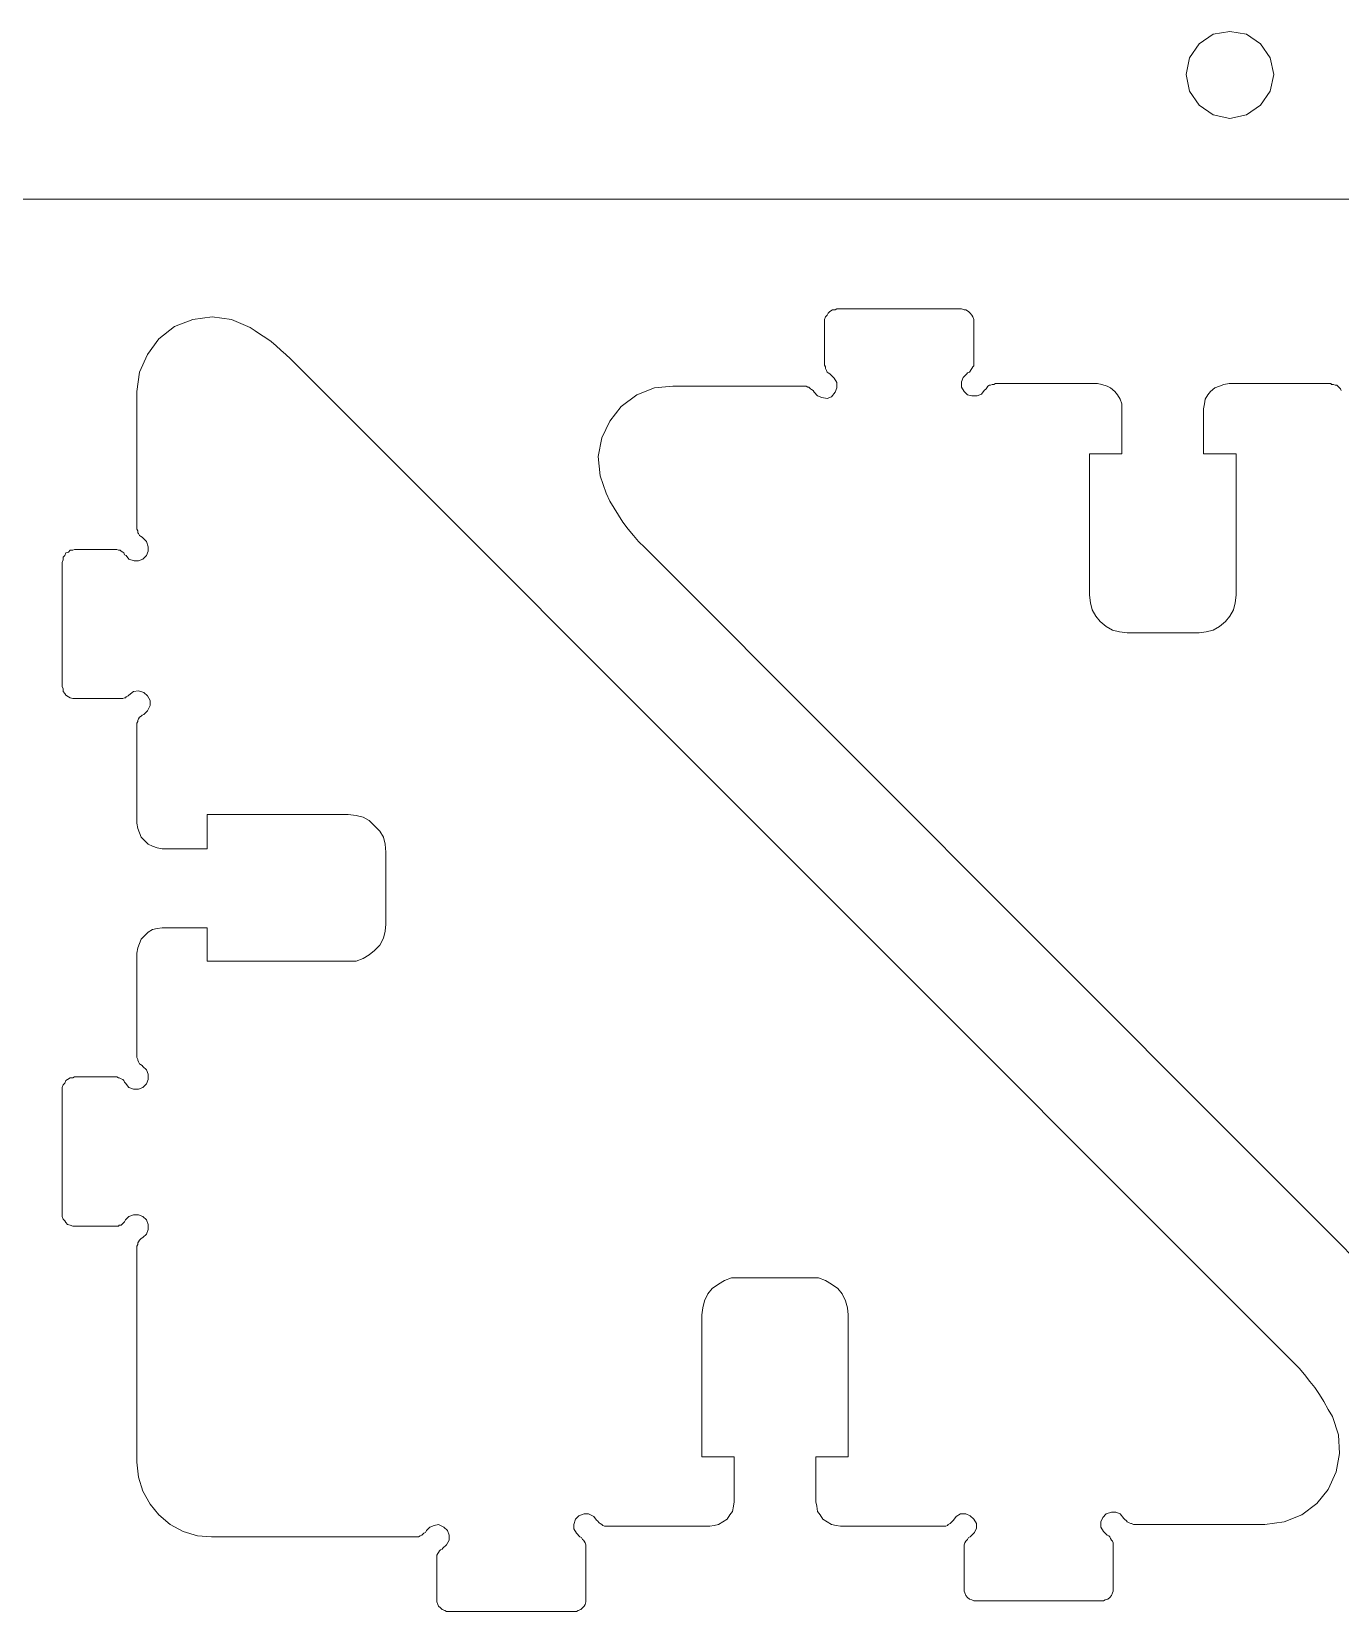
# Model space of a CAD drawing. Header units: inches. Extents: x 0 to 612, y 168 to 624.
# Drawn here: x 139.2 to 190.8, y 315.8 to 378.1 of the extents above; entities that cross this region are included whole.
import ezdxf

# ---------------------------------------------------------------- set-up
doc = ezdxf.new("R2010")
doc.units = ezdxf.units.IN
doc.header["$MEASUREMENT"] = 0
doc.layers.add('Capa 1', color=7, linetype='Continuous')

# ---------------------------------------------------------------- blocks, each defined once
blk = doc.blocks.new('block 471')
at = {"layer": 'Capa 1', "color": 7, "lineweight": 9, "true_color": 0xffffff}
blk.add_lwpolyline([(188.186, 376.388), (188.047, 377.044), (187.667, 377.598), (187.113, 377.979), (186.456, 378.082), (185.798, 377.979), (185.245, 377.598), (184.865, 377.044), (184.727, 376.388), (184.865, 375.73), (185.245, 375.177), (185.798, 374.796), (186.456, 374.658), (187.113, 374.796), (187.667, 375.177), (188.047, 375.73), (188.186, 376.388)], dxfattribs=at)
blk = doc.blocks.new('block 515')
at = {"layer": 'Capa 1', "color": 7, "lineweight": 9, "true_color": 0xffffff}
blk.add_lwpolyline([(130.904, 371.476), (272.102, 371.476)], dxfattribs=at)
blk = doc.blocks.new('block 807')
at = {"layer": 'Capa 1', "color": 7, "lineweight": 9, "true_color": 0xffffff}
blk.add_lwpolyline([(186.421, 364.212), (186.214, 364.177), (186.041, 364.107), (185.868, 364.038), (185.695, 363.9), (185.591, 363.762), (185.487, 363.589), (185.453, 363.416), (185.418, 363.208)], dxfattribs=at)
blk = doc.blocks.new('block 809')
at = {"layer": 'Capa 1', "color": 7, "lineweight": 9, "true_color": 0xffffff}
blk.add_lwpolyline([(182.201, 363.208), (182.201, 363.416), (182.132, 363.589), (182.028, 363.762), (181.924, 363.9), (181.751, 364.038), (181.613, 364.107), (181.405, 364.177), (181.232, 364.212)], dxfattribs=at)
blk = doc.blocks.new('block 810')
at = {"layer": 'Capa 1', "color": 7, "lineweight": 9, "true_color": 0xffffff}
blk.add_lwpolyline([(182.409, 354.388), (182.097, 354.423), (181.821, 354.492), (181.579, 354.63), (181.336, 354.838), (181.164, 355.045), (181.025, 355.287), (180.956, 355.563), (180.921, 355.875)], dxfattribs=at)
blk = doc.blocks.new('block 811')
at = {"layer": 'Capa 1', "color": 7, "lineweight": 9, "true_color": 0xffffff}
blk.add_lwpolyline([(186.698, 355.875), (186.663, 355.563), (186.594, 355.287), (186.456, 355.045), (186.283, 354.838), (186.041, 354.63), (185.798, 354.492), (185.522, 354.423), (185.245, 354.388)], dxfattribs=at)
blk = doc.blocks.new('block 816')
at = {"layer": 'Capa 1', "color": 7, "lineweight": 9, "true_color": 0xffffff}
blk.add_lwpolyline([(164.491, 364.107), (163.765, 364.038), (163.073, 363.762), (162.45, 363.312), (162, 362.725), (161.689, 362.066), (161.551, 361.341), (161.62, 360.579), (161.862, 359.888)], dxfattribs=at)
blk = doc.blocks.new('block 831')
at = {"layer": 'Capa 1', "color": 7, "lineweight": 9, "true_color": 0xffffff}
blk.add_lwpolyline([(190.849, 363.935), (190.814, 364.004), (190.78, 364.038), (190.71, 364.107), (190.676, 364.143), (190.607, 364.143), (190.538, 364.177), (190.468, 364.177), (190.434, 364.212)], dxfattribs=at)
blk = doc.blocks.new('block 848')
at = {"layer": 'Capa 1', "color": 7, "lineweight": 9, "true_color": 0xffffff}
blk.add_lwpolyline([(190.434, 364.212), (186.421, 364.212)], dxfattribs=at)
blk = doc.blocks.new('block 849')
at = {"layer": 'Capa 1', "color": 7, "lineweight": 9, "true_color": 0xffffff}
blk.add_lwpolyline([(185.418, 363.208), (185.418, 361.444)], dxfattribs=at)
blk = doc.blocks.new('block 850')
at = {"layer": 'Capa 1', "color": 7, "lineweight": 9, "true_color": 0xffffff}
blk.add_lwpolyline([(185.418, 361.444), (186.698, 361.444)], dxfattribs=at)
blk = doc.blocks.new('block 851')
at = {"layer": 'Capa 1', "color": 7, "lineweight": 9, "true_color": 0xffffff}
blk.add_lwpolyline([(186.698, 361.444), (186.698, 355.875)], dxfattribs=at)
blk = doc.blocks.new('block 852')
at = {"layer": 'Capa 1', "color": 7, "lineweight": 9, "true_color": 0xffffff}
blk.add_lwpolyline([(185.245, 354.388), (182.409, 354.388)], dxfattribs=at)
blk = doc.blocks.new('block 853')
at = {"layer": 'Capa 1', "color": 7, "lineweight": 9, "true_color": 0xffffff}
blk.add_lwpolyline([(180.921, 355.875), (180.921, 361.444)], dxfattribs=at)
blk = doc.blocks.new('block 854')
at = {"layer": 'Capa 1', "color": 7, "lineweight": 9, "true_color": 0xffffff}
blk.add_lwpolyline([(180.921, 361.444), (182.201, 361.444)], dxfattribs=at)
blk = doc.blocks.new('block 855')
at = {"layer": 'Capa 1', "color": 7, "lineweight": 9, "true_color": 0xffffff}
blk.add_lwpolyline([(182.201, 361.444), (182.201, 363.208)], dxfattribs=at)
blk = doc.blocks.new('block 856')
at = {"layer": 'Capa 1', "color": 7, "lineweight": 9, "true_color": 0xffffff}
blk.add_lwpolyline([(181.232, 364.212), (177.22, 364.212)], dxfattribs=at)
blk = doc.blocks.new('block 857')
at = {"layer": 'Capa 1', "color": 7, "lineweight": 9, "true_color": 0xffffff}
blk.add_lwpolyline([(177.22, 364.212), (177.151, 364.177), (177.082, 364.177), (177.013, 364.143), (176.978, 364.143), (176.909, 364.107), (176.875, 364.038), (176.84, 364.004), (176.771, 363.935)], dxfattribs=at)
blk = doc.blocks.new('block 858')
at = {"layer": 'Capa 1', "color": 7, "lineweight": 9, "true_color": 0xffffff}
blk.add_lwpolyline([(176.771, 363.935), (176.667, 363.796), (176.494, 363.728), (176.286, 363.728), (176.113, 363.762), (175.975, 363.9), (175.871, 364.073), (175.871, 364.281), (175.94, 364.454), (176.079, 364.592)], dxfattribs=at)
blk = doc.blocks.new('block 859')
at = {"layer": 'Capa 1', "color": 7, "lineweight": 9, "true_color": 0xffffff}
blk.add_lwpolyline([(176.079, 364.592), (176.113, 364.627), (176.183, 364.661), (176.217, 364.696), (176.252, 364.765), (176.286, 364.8), (176.321, 364.869), (176.355, 364.903), (176.355, 364.973)], dxfattribs=at)
blk = doc.blocks.new('block 860')
at = {"layer": 'Capa 1', "color": 7, "lineweight": 9, "true_color": 0xffffff}
blk.add_lwpolyline([(176.355, 364.973), (176.355, 366.633)], dxfattribs=at)
blk = doc.blocks.new('block 861')
at = {"layer": 'Capa 1', "color": 7, "lineweight": 9, "true_color": 0xffffff}
blk.add_lwpolyline([(176.355, 366.633), (176.355, 366.736), (176.321, 366.84), (176.286, 366.909), (176.217, 366.979), (176.148, 367.048), (176.044, 367.117), (175.975, 367.117), (175.871, 367.151)], dxfattribs=at)
blk = doc.blocks.new('block 862')
at = {"layer": 'Capa 1', "color": 7, "lineweight": 9, "true_color": 0xffffff}
blk.add_lwpolyline([(175.871, 367.151), (170.959, 367.151)], dxfattribs=at)
blk = doc.blocks.new('block 863')
at = {"layer": 'Capa 1', "color": 7, "lineweight": 9, "true_color": 0xffffff}
blk.add_lwpolyline([(170.959, 367.151), (170.89, 367.117), (170.786, 367.117), (170.683, 367.048), (170.613, 366.979), (170.579, 366.909), (170.51, 366.84), (170.475, 366.736), (170.475, 366.633)], dxfattribs=at)
blk = doc.blocks.new('block 864')
at = {"layer": 'Capa 1', "color": 7, "lineweight": 9, "true_color": 0xffffff}
blk.add_lwpolyline([(170.475, 366.633), (170.475, 365.007)], dxfattribs=at)
blk = doc.blocks.new('block 865')
at = {"layer": 'Capa 1', "color": 7, "lineweight": 9, "true_color": 0xffffff}
blk.add_lwpolyline([(170.475, 365.007), (170.475, 364.938), (170.51, 364.869), (170.51, 364.8), (170.544, 364.73), (170.579, 364.661), (170.613, 364.627), (170.683, 364.592), (170.717, 364.558)], dxfattribs=at)
blk = doc.blocks.new('block 866')
at = {"layer": 'Capa 1', "color": 7, "lineweight": 9, "true_color": 0xffffff}
blk.add_lwpolyline([(170.717, 364.558), (170.855, 364.419), (170.959, 364.246), (170.959, 364.038), (170.89, 363.865), (170.752, 363.692), (170.579, 363.623), (170.372, 363.658), (170.198, 363.728), (170.06, 363.865)], dxfattribs=at)
blk = doc.blocks.new('block 867')
at = {"layer": 'Capa 1', "color": 7, "lineweight": 9, "true_color": 0xffffff}
blk.add_lwpolyline([(170.06, 363.865), (170.025, 363.935), (169.956, 363.97), (169.921, 364.004), (169.853, 364.073), (169.818, 364.073), (169.749, 364.107), (169.68, 364.107), (169.61, 364.107)], dxfattribs=at)
blk = doc.blocks.new('block 868')
at = {"layer": 'Capa 1', "color": 7, "lineweight": 9, "true_color": 0xffffff}
blk.add_lwpolyline([(169.61, 364.107), (164.491, 364.107)], dxfattribs=at)
blk = doc.blocks.new('block 869')
at = {"layer": 'Capa 1', "color": 7, "lineweight": 9, "true_color": 0xffffff}
blk.add_lwpolyline([(161.862, 359.888), (162, 359.576), (162.173, 359.3), (162.346, 359.023), (162.52, 358.746), (162.727, 358.47), (162.935, 358.228), (163.142, 357.985), (163.384, 357.743)], dxfattribs=at)
blk = doc.blocks.new('block 870')
at = {"layer": 'Capa 1', "color": 7, "lineweight": 9, "true_color": 0xffffff}
blk.add_lwpolyline([(163.384, 357.743), (202.921, 318.172)], dxfattribs=at)
blk = doc.blocks.new('block 966')
at = {"layer": 'Capa 1', "color": 7, "lineweight": 9, "true_color": 0xffffff}
blk.add_lwpolyline([(143.356, 341.763), (143.356, 337.716)], dxfattribs=at)
blk = doc.blocks.new('block 967')
at = {"layer": 'Capa 1', "color": 7, "lineweight": 9, "true_color": 0xffffff}
blk.add_lwpolyline([(143.356, 350.756), (143.356, 346.882)], dxfattribs=at)
blk = doc.blocks.new('block 968')
at = {"layer": 'Capa 1', "color": 7, "lineweight": 9, "true_color": 0xffffff}
blk.add_lwpolyline([(142.907, 331.247), (143.045, 331.385), (143.218, 331.454), (143.425, 331.454), (143.598, 331.385), (143.737, 331.247), (143.806, 331.074), (143.806, 330.866), (143.737, 330.693), (143.598, 330.555)], dxfattribs=at)
blk = doc.blocks.new('block 969')
at = {"layer": 'Capa 1', "color": 7, "lineweight": 9, "true_color": 0xffffff}
blk.add_lwpolyline([(143.598, 330.555), (143.529, 330.521), (143.495, 330.486), (143.46, 330.451), (143.425, 330.382), (143.391, 330.348), (143.391, 330.278), (143.356, 330.209), (143.356, 330.14)], dxfattribs=at)
blk = doc.blocks.new('block 970')
at = {"layer": 'Capa 1', "color": 7, "lineweight": 9, "true_color": 0xffffff}
blk.add_lwpolyline([(143.356, 330.14), (143.356, 321.7)], dxfattribs=at)
blk = doc.blocks.new('block 971')
at = {"layer": 'Capa 1', "color": 7, "lineweight": 9, "true_color": 0xffffff}
blk.add_lwpolyline([(146.296, 318.76), (154.321, 318.76)], dxfattribs=at)
blk = doc.blocks.new('block 972')
at = {"layer": 'Capa 1', "color": 7, "lineweight": 9, "true_color": 0xffffff}
blk.add_lwpolyline([(154.321, 318.76), (154.391, 318.76), (154.46, 318.76), (154.529, 318.795), (154.598, 318.829), (154.633, 318.863), (154.667, 318.898), (154.736, 318.933), (154.771, 319.002)], dxfattribs=at)
blk = doc.blocks.new('block 973')
at = {"layer": 'Capa 1', "color": 7, "lineweight": 9, "true_color": 0xffffff}
blk.add_lwpolyline([(154.771, 319.002), (154.91, 319.141), (155.083, 319.21), (155.255, 319.244), (155.463, 319.141), (155.601, 319.002), (155.67, 318.829), (155.67, 318.621), (155.566, 318.448), (155.428, 318.311)], dxfattribs=at)
blk = doc.blocks.new('block 974')
at = {"layer": 'Capa 1', "color": 7, "lineweight": 9, "true_color": 0xffffff}
blk.add_lwpolyline([(155.428, 318.311), (155.394, 318.275), (155.325, 318.241), (155.29, 318.206), (155.255, 318.137), (155.221, 318.103), (155.186, 318.033), (155.186, 317.964), (155.186, 317.895)], dxfattribs=at)
blk = doc.blocks.new('block 975')
at = {"layer": 'Capa 1', "color": 7, "lineweight": 9, "true_color": 0xffffff}
blk.add_lwpolyline([(155.186, 317.895), (155.186, 316.304)], dxfattribs=at)
blk = doc.blocks.new('block 976')
at = {"layer": 'Capa 1', "color": 7, "lineweight": 9, "true_color": 0xffffff}
blk.add_lwpolyline([(155.186, 316.304), (155.186, 316.2), (155.221, 316.097), (155.255, 316.027), (155.325, 315.958), (155.394, 315.889), (155.498, 315.854), (155.566, 315.819), (155.67, 315.819)], dxfattribs=at)
blk = doc.blocks.new('block 977')
at = {"layer": 'Capa 1', "color": 7, "lineweight": 9, "true_color": 0xffffff}
blk.add_lwpolyline([(155.67, 315.819), (160.582, 315.819)], dxfattribs=at)
blk = doc.blocks.new('block 978')
at = {"layer": 'Capa 1', "color": 7, "lineweight": 9, "true_color": 0xffffff}
blk.add_lwpolyline([(160.582, 315.819), (160.686, 315.819), (160.755, 315.854), (160.859, 315.889), (160.928, 315.958), (160.997, 316.027), (161.032, 316.097), (161.066, 316.2), (161.066, 316.304)], dxfattribs=at)
blk = doc.blocks.new('block 979')
at = {"layer": 'Capa 1', "color": 7, "lineweight": 9, "true_color": 0xffffff}
blk.add_lwpolyline([(161.066, 316.304), (161.066, 318.311)], dxfattribs=at)
blk = doc.blocks.new('block 980')
at = {"layer": 'Capa 1', "color": 7, "lineweight": 9, "true_color": 0xffffff}
blk.add_lwpolyline([(161.066, 318.311), (161.066, 318.379), (161.066, 318.448), (161.032, 318.518), (160.997, 318.587), (160.963, 318.621), (160.928, 318.656), (160.894, 318.726), (160.824, 318.76)], dxfattribs=at)
blk = doc.blocks.new('block 981')
at = {"layer": 'Capa 1', "color": 7, "lineweight": 9, "true_color": 0xffffff}
blk.add_lwpolyline([(161.481, 319.417), (161.516, 319.383), (161.585, 319.313), (161.62, 319.278), (161.689, 319.244), (161.724, 319.21), (161.793, 319.175), (161.862, 319.175), (161.931, 319.175)], dxfattribs=at)
blk = doc.blocks.new('block 982')
at = {"layer": 'Capa 1', "color": 7, "lineweight": 9, "true_color": 0xffffff}
blk.add_lwpolyline([(170.129, 321.907), (170.129, 320.144)], dxfattribs=at)
blk = doc.blocks.new('block 983')
at = {"layer": 'Capa 1', "color": 7, "lineweight": 9, "true_color": 0xffffff}
blk.add_lwpolyline([(171.098, 319.175), (175.11, 319.175)], dxfattribs=at)
blk = doc.blocks.new('block 984')
at = {"layer": 'Capa 1', "color": 7, "lineweight": 9, "true_color": 0xffffff}
blk.add_lwpolyline([(175.11, 319.175), (175.179, 319.175), (175.249, 319.175), (175.318, 319.21), (175.352, 319.244), (175.421, 319.278), (175.456, 319.313), (175.525, 319.383), (175.56, 319.417)], dxfattribs=at)
blk = doc.blocks.new('block 985')
at = {"layer": 'Capa 1', "color": 7, "lineweight": 9, "true_color": 0xffffff}
blk.add_lwpolyline([(175.56, 319.417), (175.664, 319.556), (175.836, 319.659), (176.044, 319.659), (176.217, 319.59), (176.355, 319.451), (176.459, 319.278), (176.459, 319.105), (176.39, 318.933), (176.252, 318.795)], dxfattribs=at)
blk = doc.blocks.new('block 986')
at = {"layer": 'Capa 1', "color": 7, "lineweight": 9, "true_color": 0xffffff}
blk.add_lwpolyline([(176.252, 318.795), (176.217, 318.76), (176.148, 318.726), (176.113, 318.656), (176.079, 318.621), (176.044, 318.587), (176.01, 318.518), (175.975, 318.448), (175.975, 318.379)], dxfattribs=at)
blk = doc.blocks.new('block 987')
at = {"layer": 'Capa 1', "color": 7, "lineweight": 9, "true_color": 0xffffff}
blk.add_lwpolyline([(175.975, 318.379), (175.975, 316.719)], dxfattribs=at)
blk = doc.blocks.new('block 988')
at = {"layer": 'Capa 1', "color": 7, "lineweight": 9, "true_color": 0xffffff}
blk.add_lwpolyline([(175.975, 316.719), (175.975, 316.615), (176.01, 316.546), (176.044, 316.442), (176.113, 316.373), (176.183, 316.304), (176.286, 316.27), (176.355, 316.234), (176.459, 316.234)], dxfattribs=at)
blk = doc.blocks.new('block 989')
at = {"layer": 'Capa 1', "color": 7, "lineweight": 9, "true_color": 0xffffff}
blk.add_lwpolyline([(176.459, 316.234), (181.371, 316.234)], dxfattribs=at)
blk = doc.blocks.new('block 990')
at = {"layer": 'Capa 1', "color": 7, "lineweight": 9, "true_color": 0xffffff}
blk.add_lwpolyline([(181.371, 316.234), (181.475, 316.234), (181.544, 316.27), (181.647, 316.304), (181.717, 316.373), (181.786, 316.442), (181.821, 316.546), (181.855, 316.615), (181.855, 316.719)], dxfattribs=at)
blk = doc.blocks.new('block 991')
at = {"layer": 'Capa 1', "color": 7, "lineweight": 9, "true_color": 0xffffff}
blk.add_lwpolyline([(181.855, 316.719), (181.855, 318.379)], dxfattribs=at)
blk = doc.blocks.new('block 992')
at = {"layer": 'Capa 1', "color": 7, "lineweight": 9, "true_color": 0xffffff}
blk.add_lwpolyline([(181.855, 318.379), (181.855, 318.448), (181.855, 318.518), (181.821, 318.587), (181.786, 318.621), (181.751, 318.69), (181.717, 318.76), (181.682, 318.795), (181.613, 318.829)], dxfattribs=at)
blk = doc.blocks.new('block 993')
at = {"layer": 'Capa 1', "color": 7, "lineweight": 9, "true_color": 0xffffff}
blk.add_lwpolyline([(181.613, 318.829), (181.475, 318.968), (181.371, 319.141), (181.371, 319.348), (181.44, 319.521), (181.579, 319.659), (181.786, 319.729), (181.959, 319.729), (182.132, 319.659), (182.271, 319.486)], dxfattribs=at)
blk = doc.blocks.new('block 994')
at = {"layer": 'Capa 1', "color": 7, "lineweight": 9, "true_color": 0xffffff}
blk.add_lwpolyline([(182.271, 319.486), (182.305, 319.451), (182.374, 319.383), (182.409, 319.348), (182.478, 319.313), (182.547, 319.278), (182.582, 319.278), (182.651, 319.244), (182.72, 319.244)], dxfattribs=at)
blk = doc.blocks.new('block 995')
at = {"layer": 'Capa 1', "color": 7, "lineweight": 9, "true_color": 0xffffff}
blk.add_lwpolyline([(182.72, 319.244), (187.839, 319.244)], dxfattribs=at)
blk = doc.blocks.new('block 996')
at = {"layer": 'Capa 1', "color": 7, "lineweight": 9, "true_color": 0xffffff}
blk.add_lwpolyline([(190.503, 323.499), (190.33, 323.775), (190.157, 324.087), (189.984, 324.363), (189.811, 324.64), (189.604, 324.882), (189.396, 325.159), (189.188, 325.401), (188.946, 325.644)], dxfattribs=at)
blk = doc.blocks.new('block 997')
at = {"layer": 'Capa 1', "color": 7, "lineweight": 9, "true_color": 0xffffff}
blk.add_lwpolyline([(188.946, 325.644), (149.41, 365.18)], dxfattribs=at)
blk = doc.blocks.new('block 998')
at = {"layer": 'Capa 1', "color": 7, "lineweight": 9, "true_color": 0xffffff}
blk.add_lwpolyline([(149.41, 365.18), (149.237, 365.353), (149.029, 365.525), (148.856, 365.699), (148.648, 365.872), (148.441, 366.011), (148.233, 366.148), (148.026, 366.287), (147.818, 366.426)], dxfattribs=at)
blk = doc.blocks.new('block 999')
at = {"layer": 'Capa 1', "color": 7, "lineweight": 9, "true_color": 0xffffff}
blk.add_lwpolyline([(143.356, 363.9), (143.356, 358.538)], dxfattribs=at)
blk = doc.blocks.new('block 1000')
at = {"layer": 'Capa 1', "color": 7, "lineweight": 9, "true_color": 0xffffff}
blk.add_lwpolyline([(143.356, 358.538), (143.356, 358.47), (143.391, 358.4), (143.391, 358.331), (143.425, 358.297), (143.46, 358.228), (143.495, 358.192), (143.564, 358.158), (143.598, 358.124)], dxfattribs=at)
blk = doc.blocks.new('block 1001')
at = {"layer": 'Capa 1', "color": 7, "lineweight": 9, "true_color": 0xffffff}
blk.add_lwpolyline([(143.598, 358.124), (143.737, 357.985), (143.806, 357.777), (143.806, 357.604), (143.737, 357.432), (143.598, 357.293), (143.425, 357.225), (143.252, 357.225), (143.045, 357.293), (142.941, 357.432)], dxfattribs=at)
blk = doc.blocks.new('block 1002')
at = {"layer": 'Capa 1', "color": 7, "lineweight": 9, "true_color": 0xffffff}
blk.add_lwpolyline([(142.941, 357.432), (142.872, 357.467), (142.837, 357.535), (142.803, 357.57), (142.733, 357.604), (142.699, 357.64), (142.63, 357.64), (142.561, 357.674), (142.492, 357.674)], dxfattribs=at)
blk = doc.blocks.new('block 1003')
at = {"layer": 'Capa 1', "color": 7, "lineweight": 9, "true_color": 0xffffff}
blk.add_lwpolyline([(142.492, 357.674), (140.9, 357.674)], dxfattribs=at)
blk = doc.blocks.new('block 1004')
at = {"layer": 'Capa 1', "color": 7, "lineweight": 9, "true_color": 0xffffff}
blk.add_lwpolyline([(140.9, 357.674), (140.831, 357.64), (140.728, 357.64), (140.658, 357.57), (140.555, 357.535), (140.52, 357.432), (140.451, 357.362), (140.451, 357.259), (140.416, 357.155)], dxfattribs=at)
blk = doc.blocks.new('block 1005')
at = {"layer": 'Capa 1', "color": 7, "lineweight": 9, "true_color": 0xffffff}
blk.add_lwpolyline([(140.416, 357.155), (140.416, 352.277)], dxfattribs=at)
blk = doc.blocks.new('block 1006')
at = {"layer": 'Capa 1', "color": 7, "lineweight": 9, "true_color": 0xffffff}
blk.add_lwpolyline([(140.416, 352.277), (140.451, 352.174), (140.451, 352.07), (140.52, 352.001), (140.555, 351.932), (140.658, 351.862), (140.728, 351.828), (140.831, 351.793), (140.9, 351.793)], dxfattribs=at)
blk = doc.blocks.new('block 1007')
at = {"layer": 'Capa 1', "color": 7, "lineweight": 9, "true_color": 0xffffff}
blk.add_lwpolyline([(140.9, 351.793), (142.665, 351.793)], dxfattribs=at)
blk = doc.blocks.new('block 1008')
at = {"layer": 'Capa 1', "color": 7, "lineweight": 9, "true_color": 0xffffff}
blk.add_lwpolyline([(142.665, 351.793), (142.733, 351.793), (142.768, 351.793), (142.803, 351.793), (142.872, 351.828), (142.907, 351.828), (142.941, 351.862), (143.01, 351.897), (143.045, 351.932)], dxfattribs=at)
blk = doc.blocks.new('block 1009')
at = {"layer": 'Capa 1', "color": 7, "lineweight": 9, "true_color": 0xffffff}
blk.add_lwpolyline([(143.045, 351.932), (143.218, 352.07), (143.425, 352.104), (143.633, 352.035), (143.771, 351.897), (143.875, 351.725), (143.875, 351.517), (143.771, 351.31), (143.633, 351.171)], dxfattribs=at)
blk = doc.blocks.new('block 1010')
at = {"layer": 'Capa 1', "color": 7, "lineweight": 9, "true_color": 0xffffff}
blk.add_lwpolyline([(143.633, 351.171), (143.564, 351.137), (143.529, 351.102), (143.46, 351.067), (143.425, 350.998), (143.391, 350.929), (143.391, 350.895), (143.356, 350.825), (143.356, 350.756)], dxfattribs=at)
blk = doc.blocks.new('block 1011')
at = {"layer": 'Capa 1', "color": 7, "lineweight": 9, "true_color": 0xffffff}
blk.add_lwpolyline([(144.359, 345.879), (146.124, 345.879)], dxfattribs=at)
blk = doc.blocks.new('block 1012')
at = {"layer": 'Capa 1', "color": 7, "lineweight": 9, "true_color": 0xffffff}
blk.add_lwpolyline([(146.124, 345.879), (146.124, 347.228)], dxfattribs=at)
blk = doc.blocks.new('block 1013')
at = {"layer": 'Capa 1', "color": 7, "lineweight": 9, "true_color": 0xffffff}
blk.add_lwpolyline([(146.124, 347.228), (151.692, 347.228)], dxfattribs=at)
blk = doc.blocks.new('block 1014')
at = {"layer": 'Capa 1', "color": 7, "lineweight": 9, "true_color": 0xffffff}
blk.add_lwpolyline([(153.18, 345.74), (153.18, 342.904)], dxfattribs=at)
blk = doc.blocks.new('block 1015')
at = {"layer": 'Capa 1', "color": 7, "lineweight": 9, "true_color": 0xffffff}
blk.add_lwpolyline([(151.692, 341.451), (146.124, 341.451)], dxfattribs=at)
blk = doc.blocks.new('block 1016')
at = {"layer": 'Capa 1', "color": 7, "lineweight": 9, "true_color": 0xffffff}
blk.add_lwpolyline([(146.124, 341.451), (146.124, 342.766)], dxfattribs=at)
blk = doc.blocks.new('block 1017')
at = {"layer": 'Capa 1', "color": 7, "lineweight": 9, "true_color": 0xffffff}
blk.add_lwpolyline([(146.124, 342.766), (144.359, 342.766)], dxfattribs=at)
blk = doc.blocks.new('block 1018')
at = {"layer": 'Capa 1', "color": 7, "lineweight": 9, "true_color": 0xffffff}
blk.add_lwpolyline([(143.356, 337.716), (143.356, 337.646), (143.391, 337.577), (143.391, 337.543), (143.425, 337.474), (143.46, 337.404), (143.495, 337.369), (143.564, 337.335), (143.598, 337.301)], dxfattribs=at)
blk = doc.blocks.new('block 1019')
at = {"layer": 'Capa 1', "color": 7, "lineweight": 9, "true_color": 0xffffff}
blk.add_lwpolyline([(143.598, 337.301), (143.737, 337.162), (143.806, 336.989), (143.806, 336.781), (143.737, 336.608), (143.598, 336.47), (143.425, 336.4), (143.218, 336.4), (143.045, 336.47), (142.907, 336.643)], dxfattribs=at)
blk = doc.blocks.new('block 1020')
at = {"layer": 'Capa 1', "color": 7, "lineweight": 9, "true_color": 0xffffff}
blk.add_lwpolyline([(142.907, 336.643), (142.872, 336.678), (142.837, 336.747), (142.803, 336.781), (142.733, 336.815), (142.665, 336.851), (142.63, 336.851), (142.561, 336.885), (142.492, 336.885)], dxfattribs=at)
blk = doc.blocks.new('block 1021')
at = {"layer": 'Capa 1', "color": 7, "lineweight": 9, "true_color": 0xffffff}
blk.add_lwpolyline([(142.492, 336.885), (140.9, 336.885)], dxfattribs=at)
blk = doc.blocks.new('block 1022')
at = {"layer": 'Capa 1', "color": 7, "lineweight": 9, "true_color": 0xffffff}
blk.add_lwpolyline([(140.9, 336.885), (140.831, 336.851), (140.728, 336.851), (140.624, 336.781), (140.555, 336.747), (140.52, 336.643), (140.451, 336.573), (140.416, 336.47), (140.416, 336.4)], dxfattribs=at)
blk = doc.blocks.new('block 1023')
at = {"layer": 'Capa 1', "color": 7, "lineweight": 9, "true_color": 0xffffff}
blk.add_lwpolyline([(140.416, 336.4), (140.416, 331.489)], dxfattribs=at)
blk = doc.blocks.new('block 1024')
at = {"layer": 'Capa 1', "color": 7, "lineweight": 9, "true_color": 0xffffff}
blk.add_lwpolyline([(140.416, 331.489), (140.416, 331.385), (140.451, 331.281), (140.52, 331.212), (140.555, 331.144), (140.624, 331.074), (140.728, 331.039), (140.831, 331.005), (140.9, 331.005)], dxfattribs=at)
blk = doc.blocks.new('block 1025')
at = {"layer": 'Capa 1', "color": 7, "lineweight": 9, "true_color": 0xffffff}
blk.add_lwpolyline([(140.9, 331.005), (142.492, 331.005)], dxfattribs=at)
blk = doc.blocks.new('block 1026')
at = {"layer": 'Capa 1', "color": 7, "lineweight": 9, "true_color": 0xffffff}
blk.add_lwpolyline([(142.492, 331.005), (142.561, 331.005), (142.63, 331.005), (142.665, 331.039), (142.733, 331.039), (142.803, 331.108), (142.837, 331.144), (142.872, 331.178), (142.907, 331.247)], dxfattribs=at)
blk = doc.blocks.new('block 1027')
at = {"layer": 'Capa 1', "color": 7, "lineweight": 9, "true_color": 0xffffff}
blk.add_lwpolyline([(151.692, 347.228), (152.004, 347.193), (152.281, 347.124), (152.523, 346.985), (152.73, 346.777), (152.938, 346.57), (153.076, 346.328), (153.146, 346.052), (153.18, 345.74)], dxfattribs=at)
blk = doc.blocks.new('block 1028')
at = {"layer": 'Capa 1', "color": 7, "lineweight": 9, "true_color": 0xffffff}
blk.add_lwpolyline([(153.18, 342.904), (153.146, 342.627), (153.076, 342.351), (152.938, 342.073), (152.73, 341.866), (152.523, 341.693), (152.281, 341.555), (152.004, 341.451), (151.692, 341.451)], dxfattribs=at)
blk = doc.blocks.new('block 1029')
at = {"layer": 'Capa 1', "color": 7, "lineweight": 9, "true_color": 0xffffff}
blk.add_lwpolyline([(144.359, 342.766), (144.152, 342.731), (143.979, 342.696), (143.806, 342.593), (143.667, 342.454), (143.529, 342.315), (143.46, 342.143), (143.391, 341.97), (143.356, 341.763)], dxfattribs=at)
blk = doc.blocks.new('block 1030')
at = {"layer": 'Capa 1', "color": 7, "lineweight": 9, "true_color": 0xffffff}
blk.add_lwpolyline([(143.356, 321.7), (143.425, 321.112), (143.598, 320.559), (143.875, 320.04), (144.221, 319.624), (144.671, 319.244), (145.189, 318.968), (145.743, 318.795), (146.296, 318.76)], dxfattribs=at)
blk = doc.blocks.new('block 1031')
at = {"layer": 'Capa 1', "color": 7, "lineweight": 9, "true_color": 0xffffff}
blk.add_lwpolyline([(160.824, 318.76), (160.686, 318.898), (160.582, 319.071), (160.582, 319.244), (160.651, 319.451), (160.79, 319.59), (160.997, 319.659), (161.17, 319.659), (161.378, 319.556), (161.481, 319.417)], dxfattribs=at)
blk = doc.blocks.new('block 1032')
at = {"layer": 'Capa 1', "color": 7, "lineweight": 9, "true_color": 0xffffff}
blk.add_lwpolyline([(161.931, 319.175), (165.944, 319.175)], dxfattribs=at)
blk = doc.blocks.new('block 1033')
at = {"layer": 'Capa 1', "color": 7, "lineweight": 9, "true_color": 0xffffff}
blk.add_lwpolyline([(165.944, 319.175), (166.117, 319.21), (166.29, 319.244), (166.462, 319.348), (166.636, 319.451), (166.739, 319.624), (166.843, 319.763), (166.877, 319.971), (166.912, 320.144)], dxfattribs=at)
blk = doc.blocks.new('block 1034')
at = {"layer": 'Capa 1', "color": 7, "lineweight": 9, "true_color": 0xffffff}
blk.add_lwpolyline([(166.912, 320.144), (166.912, 321.907)], dxfattribs=at)
blk = doc.blocks.new('block 1035')
at = {"layer": 'Capa 1', "color": 7, "lineweight": 9, "true_color": 0xffffff}
blk.add_lwpolyline([(166.912, 321.907), (165.632, 321.907)], dxfattribs=at)
blk = doc.blocks.new('block 1036')
at = {"layer": 'Capa 1', "color": 7, "lineweight": 9, "true_color": 0xffffff}
blk.add_lwpolyline([(165.632, 321.907), (165.632, 327.512)], dxfattribs=at)
blk = doc.blocks.new('block 1037')
at = {"layer": 'Capa 1', "color": 7, "lineweight": 9, "true_color": 0xffffff}
blk.add_lwpolyline([(165.632, 327.512), (165.667, 327.788), (165.736, 328.064), (165.875, 328.341), (166.047, 328.549), (166.29, 328.722), (166.532, 328.86), (166.809, 328.964), (167.085, 328.964)], dxfattribs=at)
blk = doc.blocks.new('block 1038')
at = {"layer": 'Capa 1', "color": 7, "lineweight": 9, "true_color": 0xffffff}
blk.add_lwpolyline([(167.085, 328.964), (169.956, 328.964)], dxfattribs=at)
blk = doc.blocks.new('block 1039')
at = {"layer": 'Capa 1', "color": 7, "lineweight": 9, "true_color": 0xffffff}
blk.add_lwpolyline([(169.956, 328.964), (170.233, 328.964), (170.51, 328.86), (170.752, 328.722), (170.994, 328.549), (171.167, 328.341), (171.305, 328.064), (171.375, 327.788), (171.409, 327.512)], dxfattribs=at)
blk = doc.blocks.new('block 1040')
at = {"layer": 'Capa 1', "color": 7, "lineweight": 9, "true_color": 0xffffff}
blk.add_lwpolyline([(171.409, 327.512), (171.409, 321.907)], dxfattribs=at)
blk = doc.blocks.new('block 1041')
at = {"layer": 'Capa 1', "color": 7, "lineweight": 9, "true_color": 0xffffff}
blk.add_lwpolyline([(171.409, 321.907), (170.129, 321.907)], dxfattribs=at)
blk = doc.blocks.new('block 1042')
at = {"layer": 'Capa 1', "color": 7, "lineweight": 9, "true_color": 0xffffff}
blk.add_lwpolyline([(170.129, 320.144), (170.164, 319.971), (170.198, 319.763), (170.302, 319.624), (170.406, 319.451), (170.579, 319.348), (170.752, 319.244), (170.925, 319.21), (171.098, 319.175)], dxfattribs=at)
blk = doc.blocks.new('block 1043')
at = {"layer": 'Capa 1', "color": 7, "lineweight": 9, "true_color": 0xffffff}
blk.add_lwpolyline([(187.839, 319.244), (188.601, 319.348), (189.292, 319.624), (189.88, 320.074), (190.33, 320.628), (190.641, 321.319), (190.78, 322.046), (190.745, 322.772), (190.503, 323.499)], dxfattribs=at)
blk = doc.blocks.new('block 1044')
at = {"layer": 'Capa 1', "color": 7, "lineweight": 9, "true_color": 0xffffff}
blk.add_lwpolyline([(147.818, 366.426), (147.092, 366.736), (146.331, 366.84), (145.57, 366.736), (144.844, 366.46), (144.221, 365.976), (143.771, 365.353), (143.46, 364.661), (143.356, 363.9)], dxfattribs=at)
blk = doc.blocks.new('block 1045')
at = {"layer": 'Capa 1', "color": 7, "lineweight": 9, "true_color": 0xffffff}
blk.add_lwpolyline([(143.356, 346.882), (143.391, 346.674), (143.46, 346.501), (143.529, 346.328), (143.667, 346.19), (143.806, 346.052), (143.979, 345.982), (144.152, 345.913), (144.359, 345.879)], dxfattribs=at)

msp = doc.modelspace()

# ---------------------------------------------------------------- block references
at = {"layer": 'Capa 1'}
for name in ['block 471', 'block 515', 'block 1044', 'block 863', 'block 862', 'block 861', 'block 998', 'block 864', 'block 860', 'block 997', 'block 865', 'block 859', 'block 866', 'block 858', 'block 999', 'block 816', 'block 868', 'block 867', 'block 857', 'block 856', 'block 809', 'block 807', 'block 848', 'block 831', 'block 855', 'block 849', 'block 853', 'block 854', 'block 850', 'block 851', 'block 869', 'block 1001', 'block 1000', 'block 1004', 'block 1003', 'block 1002', 'block 870', 'block 1005', 'block 810', 'block 811', 'block 852', 'block 1006', 'block 1007', 'block 1008', 'block 1009', 'block 1010', 'block 967', 'block 1045', 'block 1012', 'block 1013', 'block 1027', 'block 1011', 'block 1014', 'block 1029', 'block 1017', 'block 1016', 'block 1028', 'block 966', 'block 1015', 'block 1018', 'block 1022', 'block 1021', 'block 1020', 'block 1019', 'block 1023', 'block 1024', 'block 1026', 'block 968', 'block 1025', 'block 969', 'block 970', 'block 1037', 'block 1038', 'block 1039', 'block 1036', 'block 1040', 'block 996', 'block 1043', 'block 1035', 'block 1034', 'block 982', 'block 1041', 'block 1030', 'block 1033', 'block 1042', 'block 1031', 'block 981', 'block 984', 'block 985', 'block 993', 'block 994', 'block 972', 'block 973', 'block 1032', 'block 983', 'block 986', 'block 992', 'block 995', 'block 971', 'block 974', 'block 980', 'block 979', 'block 987', 'block 991', 'block 975', 'block 976', 'block 978', 'block 988', 'block 990', 'block 977', 'block 989']:
    msp.add_blockref(name, (0, 0), dxfattribs=at)

doc.saveas('drawing.dxf')
